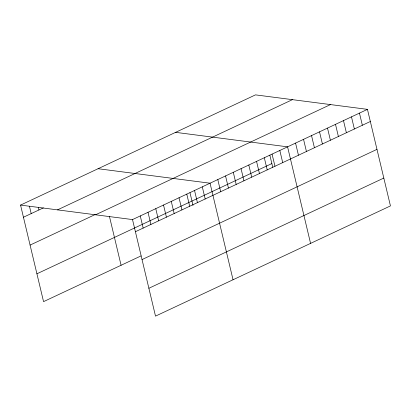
<?xml version="1.0" encoding="UTF-8"?>
<svg xmlns="http://www.w3.org/2000/svg" width="411" height="411" viewBox="0 0 411 411"><rect width="100%" height="100%" fill="white"/><g stroke="black" fill="none" stroke-linecap="round" stroke-linejoin="round"><path stroke-width="0.62" d="M20.55 205.089L255.488 94.874L367.449 109.362L390.45 205.911L155.512 316.126L132.512 219.577L20.55 205.089L43.551 301.638L141.019 255.914M23.442 217.234L43.381 207.884M57.499 209.872L292.437 99.652M30.08 245.09L95.424 214.434M95.563 214.794L330.501 104.579M132.512 219.577L367.449 109.362M36.918 273.788L271.851 163.573M135.404 231.722L370.342 121.502M142.042 259.572L376.979 149.357M148.88 288.27L383.812 178.055M175.61 132.347L287.572 146.835L310.572 243.384M98.08 168.721L210.042 183.203L233.042 279.752M359.461 113.107L362.353 125.252M351.472 116.852L354.364 128.997M343.483 120.603L346.381 132.748M335.499 124.348L338.392 136.493M327.51 128.098L330.403 140.238M319.522 131.844L322.414 143.989M311.533 135.589L314.425 147.734M303.544 139.339L306.436 151.484M295.555 143.085L298.453 155.23M279.819 150.472L282.711 162.612M272.061 154.104L274.959 166.25M269.857 155.199L272.74 167.287M264.309 157.742L267.207 169.887M256.556 161.379L259.449 173.524M248.804 165.017L251.696 177.162M241.052 168.654L243.944 180.799M233.299 172.291L236.191 184.436M225.547 175.929L228.439 188.074M217.794 179.566L220.686 191.711M202.289 186.841L205.181 198.986M194.537 190.478L197.429 202.623M189.98 192.672L193.006 205.377M186.784 194.115L189.677 206.26M179.026 197.753L181.924 209.898M171.274 201.39L174.172 213.535M163.521 205.027L166.414 217.172M155.769 208.665L158.661 220.81M148.017 212.302L150.909 224.447M140.264 215.939L143.156 228.084M109.46 216.489L121.081 265.27M38.372 207.529L38.947 209.959M29.458 206.312L31.195 213.597"/></g></svg>
